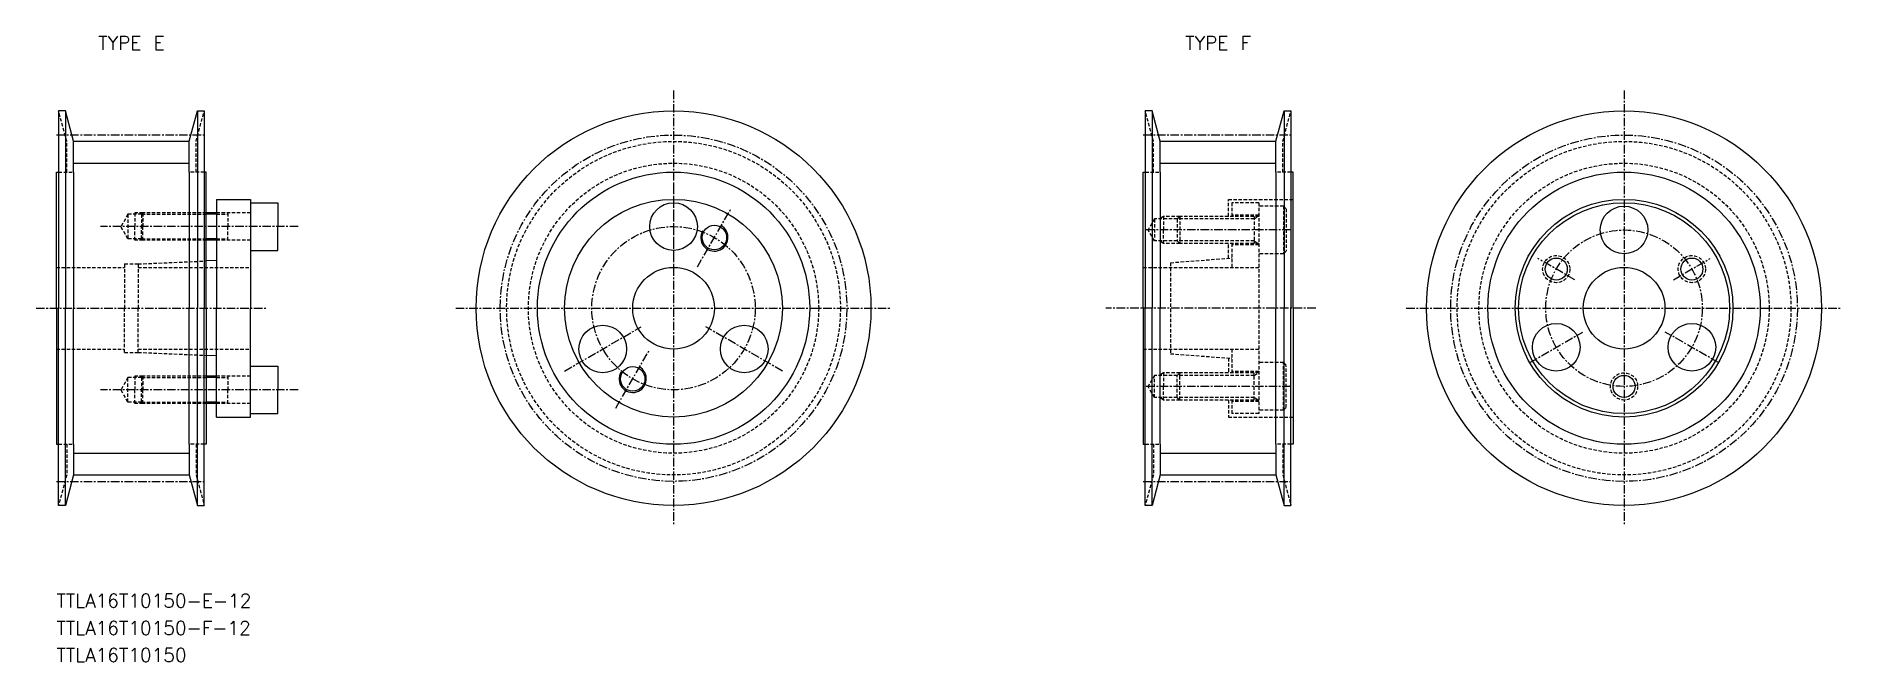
# Model space of a CAD drawing. Extents: x 848 to 1114, y 27080 to 27172.
import ezdxf
from ezdxf.enums import TextEntityAlignment as Align

# ---------------------------------------------------------------- set-up
doc = ezdxf.new("R2010")
doc.units = 0
doc.linetypes.add('CENTER', pattern=[2, 1.25, -0.25, 0.25, -0.25])
doc.linetypes.add('DASHED', pattern=[0.75, 0.5, -0.25])
doc.layers.get('0').update_dxf_attribs({"linetype": 'CONTINUOUS'})
doc.layers.add('CENTER', color=1, linetype='CENTER')
doc.styles.add('MISUMI', font='txt.shx')

msp = doc.modelspace()

# ---------------------------------------------------------------- linework, layer by layer
at = {"color": 7, "linetype": 'CONTINUOUS'}
for p, q in [((852.78, 27160.56), (851.78, 27160.56)), ((851.78, 27160.56), (851.78, 27131.56)), ((853.98, 27156.09), (852.78, 27160.56)), ((852.78, 27160.56), (852.78, 27131.56)), ((870.98, 27156.09), (872.18, 27160.56)), ((872.18, 27160.56), (873.18, 27160.56)), ((872.18, 27160.56), (872.18, 27131.56)), ((873.18, 27160.56), (873.18, 27131.56)), ((1012.42, 27160.56), (1011.42, 27160.56)), ((1011.42, 27160.56), (1011.42, 27131.56)), ((1013.62, 27156.09), (1012.42, 27160.56)), ((1012.42, 27160.56), (1012.42, 27131.56)), ((1030.62, 27156.09), (1031.82, 27160.56)), ((1031.82, 27160.56), (1032.82, 27160.56)), ((1031.82, 27160.56), (1031.82, 27131.56)), ((1032.82, 27160.56), (1032.82, 27131.56)), ((853.98, 27151.56), (853.98, 27156.09)), ((853.98, 27156.09), (870.98, 27156.09)), ((870.98, 27151.56), (870.98, 27156.09)), ((1013.62, 27151.56), (1013.62, 27156.09)), ((1013.62, 27156.09), (1030.62, 27156.09)), ((1030.62, 27151.56), (1030.62, 27156.09)), ((851.48, 27151.56), (851.78, 27151.56)), ((851.48, 27131.56), (851.48, 27151.56)), ((853.98, 27151.56), (853.98, 27131.56)), ((870.98, 27151.56), (870.98, 27131.56)), ((873.48, 27151.56), (873.18, 27151.56)), ((873.48, 27131.56), (873.48, 27151.56)), ((1011.12, 27151.56), (1011.42, 27151.56)), ((1011.12, 27131.56), (1011.12, 27151.56)), ((1013.62, 27151.56), (1013.62, 27131.56)), ((1030.62, 27151.56), (1030.62, 27131.56)), ((1033.12, 27151.56), (1032.82, 27151.56)), ((1033.12, 27131.56), (1033.12, 27151.56)), ((874.98, 27147.56), (879.98, 27147.56)), ((874.98, 27147.56), (874.98, 27145.56)), ((879.98, 27147.56), (879.98, 27147.06)), ((874.98, 27145.56), (873.48, 27145.56)), ((874.98, 27145.56), (874.98, 27141.56)), ((879.98, 27147.06), (879.98, 27140.06)), ((879.98, 27147.06), (883.98, 27147.06)), ((883.98, 27147.06), (883.98, 27143.56)), ((883.98, 27140.06), (883.98, 27143.56)), ((874.98, 27141.56), (873.48, 27141.56)), ((874.98, 27141.56), (874.98, 27138.56)), ((879.98, 27140.06), (879.98, 27131.56)), ((879.98, 27140.06), (883.98, 27140.06)), ((874.98, 27138.56), (873.48, 27138.5)), ((874.98, 27138.56), (874.98, 27131.56)), ((851.48, 27131.56), (851.48, 27111.56)), ((851.78, 27102.56), (851.78, 27131.56)), ((852.78, 27102.56), (852.78, 27131.56)), ((853.98, 27111.56), (853.98, 27131.56)), ((870.98, 27111.56), (870.98, 27131.56)), ((872.18, 27102.56), (872.18, 27131.56)), ((873.18, 27102.56), (873.18, 27131.56)), ((873.48, 27131.56), (873.48, 27111.56)), ((874.98, 27124.56), (874.98, 27131.56)), ((879.98, 27123.06), (879.98, 27131.56)), ((1011.12, 27131.56), (1011.12, 27111.56)), ((1011.42, 27102.56), (1011.42, 27131.56)), ((1012.42, 27102.56), (1012.42, 27131.56)), ((1013.62, 27111.56), (1013.62, 27131.56)), ((1030.62, 27111.56), (1030.62, 27131.56)), ((1031.82, 27102.56), (1031.82, 27131.56)), ((1032.82, 27102.56), (1032.82, 27131.56)), ((1033.12, 27131.56), (1033.12, 27111.56)), ((874.98, 27124.56), (873.48, 27124.63)), ((874.98, 27121.56), (874.98, 27124.56)), ((874.98, 27121.56), (873.48, 27121.56)), ((874.98, 27117.56), (874.98, 27121.56)), ((879.98, 27116.06), (879.98, 27123.06)), ((879.98, 27123.06), (883.98, 27123.06)), ((883.98, 27123.06), (883.98, 27119.56)), ((883.98, 27116.06), (883.98, 27119.56)), ((874.98, 27117.56), (873.48, 27117.56)), ((874.98, 27115.56), (874.98, 27117.56)), ((879.98, 27116.06), (883.98, 27116.06)), ((879.98, 27115.56), (879.98, 27116.06)), ((874.98, 27115.56), (879.98, 27115.56)), ((851.48, 27111.56), (851.78, 27111.56)), ((853.98, 27111.56), (853.98, 27107.04)), ((870.98, 27111.56), (870.98, 27107.04)), ((873.48, 27111.56), (873.18, 27111.56)), ((1011.12, 27111.56), (1011.42, 27111.56)), ((1013.62, 27111.56), (1013.62, 27107.04)), ((1030.62, 27111.56), (1030.62, 27107.04)), ((1033.12, 27111.56), (1032.82, 27111.56)), ((853.98, 27107.04), (852.78, 27102.56)), ((853.98, 27107.04), (870.98, 27107.04)), ((870.98, 27107.04), (872.18, 27102.56)), ((1013.62, 27107.04), (1012.42, 27102.56)), ((1013.62, 27107.04), (1030.62, 27107.04)), ((1030.62, 27107.04), (1031.82, 27102.56)), ((852.78, 27102.56), (851.78, 27102.56)), ((872.18, 27102.56), (873.18, 27102.56)), ((1012.42, 27102.56), (1011.42, 27102.56)), ((1031.82, 27102.56), (1032.82, 27102.56))]:
    msp.add_line(p, q, dxfattribs=at)
at = {"color": 3, "linetype": 'DASHED'}
for p, q in [((852.98, 27156.09), (851.78, 27160.56)), ((871.98, 27156.09), (873.18, 27160.56)), ((1012.62, 27156.09), (1011.42, 27160.56)), ((1031.62, 27156.09), (1032.82, 27160.56)), ((852.98, 27151.56), (852.98, 27156.09)), ((871.98, 27151.56), (871.98, 27156.09)), ((1012.62, 27151.56), (1012.62, 27156.09)), ((1031.62, 27151.56), (1031.62, 27156.09)), ((851.78, 27151.56), (853.98, 27151.56)), ((873.18, 27151.56), (870.98, 27151.56)), ((1011.42, 27151.56), (1013.62, 27151.56)), ((1032.82, 27151.56), (1030.62, 27151.56)), ((1023.62, 27147.56), (1033.12, 27147.56)), ((1023.62, 27145.06), (1023.62, 27147.56)), ((861.98, 27145.36), (860.94, 27143.56)), ((863.98, 27145.36), (861.98, 27145.36)), ((861.98, 27145.36), (861.98, 27141.76)), ((864.18, 27145.56), (862.98, 27145.56)), ((862.98, 27145.56), (862.98, 27143.56)), ((864.18, 27145.56), (863.98, 27145.36)), ((863.98, 27145.36), (873.48, 27145.36)), ((863.98, 27145.36), (863.98, 27143.56)), ((873.48, 27145.56), (864.18, 27145.56)), ((864.18, 27145.56), (864.18, 27143.56)), ((879.98, 27145.56), (874.98, 27145.56)), ((874.98, 27145.36), (876.65, 27145.36)), ((876.65, 27145.56), (876.65, 27143.56)), ((1014.12, 27145.06), (1013.46, 27144.68)), ((1014.12, 27145.06), (1014.12, 27143.06)), ((1016.5, 27145.06), (1014.12, 27145.06)), ((1016.12, 27144.68), (1016.5, 27145.06)), ((1028.12, 27145.06), (1016.5, 27145.06)), ((1016.5, 27145.06), (1016.5, 27141.06)), ((1028.12, 27147.06), (1024.12, 27147.06)), ((1024.12, 27147.06), (1024.12, 27145.06)), ((1028.12, 27145.26), (1024.12, 27145.26)), ((1027.42, 27145.06), (1027.42, 27141.06)), ((1027.42, 27144.68), (1028.07, 27145.06)), ((1028.12, 27147.06), (1028.12, 27116.06)), ((1031.72, 27146.56), (1028.12, 27146.56)), ((1031.72, 27146.56), (1031.72, 27139.56)), ((1031.72, 27146.56), (1032.12, 27146.16)), ((1032.12, 27146.16), (1032.12, 27139.96)), ((861.98, 27141.76), (860.94, 27143.56)), ((862.98, 27141.56), (862.98, 27143.56)), ((863.98, 27141.76), (863.98, 27143.56)), ((864.18, 27141.56), (864.18, 27143.56)), ((876.65, 27141.56), (876.65, 27143.56)), ((1012.76, 27144.68), (1011.82, 27143.06)), ((1012.76, 27141.44), (1011.82, 27143.06)), ((1012.76, 27144.68), (1012.76, 27141.44)), ((1016.12, 27144.68), (1012.76, 27144.68)), ((1014.12, 27141.06), (1014.12, 27143.06)), ((1027.42, 27144.68), (1016.12, 27144.68)), ((1016.12, 27144.68), (1016.12, 27141.44)), ((863.98, 27141.76), (861.98, 27141.76)), ((864.18, 27141.56), (862.98, 27141.56)), ((863.98, 27141.76), (873.48, 27141.76)), ((864.18, 27141.56), (863.98, 27141.76)), ((873.48, 27141.56), (864.18, 27141.56)), ((874.98, 27141.76), (876.65, 27141.76)), ((879.98, 27141.56), (874.98, 27141.56)), ((1016.12, 27141.44), (1012.76, 27141.44)), ((1014.12, 27141.06), (1013.46, 27141.44)), ((1016.5, 27141.06), (1014.12, 27141.06)), ((1027.42, 27141.44), (1016.12, 27141.44)), ((1016.5, 27141.06), (1016.12, 27141.44)), ((1028.12, 27141.06), (1016.5, 27141.06)), ((1023.62, 27138.9), (1023.62, 27141.06)), ((1024.12, 27141.06), (1024.12, 27137.56)), ((1028.12, 27140.86), (1024.12, 27140.86)), ((1027.42, 27141.44), (1028.07, 27141.06)), ((1031.72, 27139.56), (1028.12, 27139.56)), ((1031.72, 27139.56), (1032.12, 27139.96)), ((851.48, 27137.56), (861.48, 27137.56)), ((861.48, 27138.06), (861.48, 27131.56)), ((861.48, 27138.06), (863.48, 27138.06)), ((863.48, 27138.06), (873.48, 27138.5)), ((863.48, 27138.06), (863.48, 27131.56)), ((863.48, 27137.56), (879.98, 27137.56)), ((1011.12, 27137.56), (1028.12, 27137.56)), ((1015.12, 27138.25), (1024.12, 27138.94)), ((1015.12, 27138.25), (1015.12, 27124.87)), ((861.48, 27125.06), (861.48, 27131.56)), ((863.48, 27125.06), (863.48, 27131.56)), ((851.48, 27125.56), (861.48, 27125.56)), ((861.48, 27125.06), (863.48, 27125.06)), ((863.48, 27125.56), (879.98, 27125.56)), ((863.48, 27125.06), (873.48, 27124.63)), ((1011.12, 27125.56), (1028.12, 27125.56)), ((1015.12, 27124.87), (1024.12, 27124.19)), ((1023.62, 27124.22), (1023.62, 27122.06)), ((1024.12, 27125.56), (1024.12, 27122.06)), ((861.98, 27121.36), (860.94, 27119.56)), ((863.98, 27121.36), (861.98, 27121.36)), ((861.98, 27117.76), (861.98, 27121.36)), ((864.18, 27121.56), (862.98, 27121.56)), ((862.98, 27121.56), (862.98, 27119.56)), ((864.18, 27121.56), (863.98, 27121.36)), ((863.98, 27121.36), (873.48, 27121.36)), ((863.98, 27121.36), (863.98, 27119.56)), ((873.48, 27121.56), (864.18, 27121.56)), ((864.18, 27121.56), (864.18, 27119.56)), ((879.98, 27121.56), (874.98, 27121.56)), ((874.98, 27121.36), (876.65, 27121.36)), ((876.65, 27121.56), (876.65, 27119.56)), ((1012.76, 27121.68), (1011.82, 27120.06)), ((1012.76, 27118.44), (1012.76, 27121.68)), ((1016.12, 27121.68), (1012.76, 27121.68)), ((1014.12, 27122.06), (1013.46, 27121.68)), ((1014.12, 27122.06), (1014.12, 27120.06)), ((1016.5, 27122.06), (1014.12, 27122.06)), ((1016.5, 27122.06), (1016.12, 27121.68)), ((1027.42, 27121.68), (1016.12, 27121.68)), ((1016.12, 27118.44), (1016.12, 27121.68)), ((1028.12, 27122.06), (1016.5, 27122.06)), ((1016.5, 27118.06), (1016.5, 27122.06)), ((1028.12, 27122.26), (1024.12, 27122.26)), ((1027.42, 27118.06), (1027.42, 27122.06)), ((1027.42, 27121.68), (1028.07, 27122.06)), ((1031.72, 27123.56), (1028.12, 27123.56)), ((1031.72, 27116.56), (1031.72, 27123.56)), ((1031.72, 27123.56), (1032.12, 27123.16)), ((1032.12, 27116.96), (1032.12, 27123.16)), ((861.98, 27117.76), (860.94, 27119.56)), ((862.98, 27117.56), (862.98, 27119.56)), ((863.98, 27117.76), (863.98, 27119.56)), ((864.18, 27117.56), (864.18, 27119.56)), ((876.65, 27117.56), (876.65, 27119.56)), ((1012.76, 27118.44), (1011.82, 27120.06)), ((1016.12, 27118.44), (1012.76, 27118.44)), ((1014.12, 27118.06), (1013.46, 27118.44)), ((1014.12, 27118.06), (1014.12, 27120.06)), ((1027.42, 27118.44), (1016.12, 27118.44)), ((1016.12, 27118.44), (1016.5, 27118.06)), ((1027.42, 27118.44), (1028.07, 27118.06)), ((863.98, 27117.76), (861.98, 27117.76)), ((864.18, 27117.56), (862.98, 27117.56)), ((863.98, 27117.76), (873.48, 27117.76)), ((864.18, 27117.56), (863.98, 27117.76)), ((873.48, 27117.56), (864.18, 27117.56)), ((874.98, 27117.76), (876.65, 27117.76)), ((879.98, 27117.56), (874.98, 27117.56)), ((1016.5, 27118.06), (1014.12, 27118.06)), ((1028.12, 27118.06), (1016.5, 27118.06)), ((1023.62, 27118.06), (1023.62, 27115.56)), ((1024.12, 27118.06), (1024.12, 27116.06)), ((1028.12, 27117.86), (1024.12, 27117.86)), ((1028.12, 27116.06), (1024.12, 27116.06)), ((1031.72, 27116.56), (1028.12, 27116.56)), ((1031.72, 27116.56), (1032.12, 27116.96)), ((1023.62, 27115.56), (1033.12, 27115.56)), ((851.78, 27111.56), (853.98, 27111.56)), ((852.98, 27111.56), (852.98, 27107.04)), ((873.18, 27111.56), (870.98, 27111.56)), ((871.98, 27111.56), (871.98, 27107.04)), ((1011.42, 27111.56), (1013.62, 27111.56)), ((1012.62, 27111.56), (1012.62, 27107.04)), ((1032.82, 27111.56), (1030.62, 27111.56)), ((1031.62, 27111.56), (1031.62, 27107.04)), ((852.98, 27107.04), (851.78, 27102.56)), ((871.98, 27107.04), (873.18, 27102.56)), ((1012.62, 27107.04), (1011.42, 27102.56)), ((1031.62, 27107.04), (1032.82, 27102.56))]:
    msp.add_line(p, q, dxfattribs=at)
at = {"color": 3, "linetype": 'CONTINUOUS'}
for p, q in [((853.98, 27152.89), (870.98, 27152.89)), ((1013.62, 27152.89), (1030.62, 27152.89)), ((853.98, 27110.24), (870.98, 27110.24)), ((1013.62, 27110.24), (1030.62, 27110.24))]:
    msp.add_line(p, q, dxfattribs=at)
at = {"color": 3}
for p, q in [((874.98, 27145.36), (873.48, 27145.36)), ((874.98, 27141.76), (873.48, 27141.76)), ((874.98, 27121.36), (873.48, 27121.36)), ((874.98, 27117.76), (873.48, 27117.76))]:
    msp.add_line(p, q, dxfattribs=at)
at = {"color": 7, "linetype": 'CONTINUOUS'}
for centre, radius in [((942.12, 27131.56), 29), ((1081.75, 27131.56), 29), ((942.12, 27131.56), 20), ((1081.75, 27131.56), 20), ((942.12, 27131.56), 16), ((942.12, 27131.56), 16), ((1081.75, 27131.56), 16), ((942.12, 27143.56), 3.5), ((1081.75, 27131.56), 15.5), ((1081.75, 27143.06), 3.5), ((948.12, 27141.95), 1.8), ((942.12, 27131.56), 6), ((1071.79, 27137.31), 1.62), ((1081.75, 27131.56), 6), ((1091.71, 27137.31), 1.62), ((931.72, 27125.56), 3.5), ((952.51, 27125.56), 3.5), ((1071.79, 27125.81), 3.5), ((1091.71, 27125.81), 3.5), ((936.12, 27121.17), 1.8), ((1081.75, 27120.06), 1.62)]:
    msp.add_circle(centre, radius, dxfattribs=at)
at = {"color": 3, "linetype": 'DASHED'}
for centre, radius in [((942.12, 27131.56), 24.52), ((1081.75, 27131.56), 24.52), ((942.12, 27131.56), 21.32), ((1081.75, 27131.56), 21.32), ((1071.79, 27137.31), 2), ((1091.71, 27137.31), 2), ((1081.75, 27120.06), 2)]:
    msp.add_circle(centre, radius, dxfattribs=at)
at = {"color": 3, "linetype": 'CONTINUOUS'}
for centre in [(948.12, 27141.95), (936.12, 27121.17)]:
    msp.add_arc(centre, 2, 150, 62, dxfattribs=at)
at = {"layer": 'CENTER', "color": 1, "linetype": 'CENTER'}
for p, q in [((942.12, 27163.56), (942.12, 27099.56)), ((1081.75, 27163.56), (1081.75, 27099.56)), ((851.48, 27157.03), (873.48, 27157.03)), ((1011.12, 27157.03), (1033.12, 27157.03)), ((942.12, 27150.06), (942.12, 27137.06)), ((945.62, 27137.62), (950.62, 27146.28)), ((886.98, 27143.56), (857.94, 27143.56)), ((1032.8, 27143.06), (1011.31, 27143.06)), ((1074.5, 27135.75), (1069.08, 27138.87)), ((1089, 27135.75), (1094.42, 27138.87)), ((848.48, 27131.56), (882.48, 27131.56)), ((910.12, 27131.56), (974.12, 27131.56)), ((1036.45, 27131.56), (1005.63, 27131.56)), ((1049.75, 27131.56), (1113.75, 27131.56)), ((926.1, 27122.31), (937.35, 27128.81)), ((958.14, 27122.31), (946.88, 27128.81)), ((1067.89, 27123.56), (1075.69, 27128.06)), ((1095.61, 27123.56), (1087.81, 27128.06)), ((933.62, 27116.84), (938.62, 27125.5)), ((886.98, 27119.56), (857.94, 27119.56)), ((1032.8, 27120.06), (1011.31, 27120.06)), ((851.48, 27106.1), (873.48, 27106.1)), ((1011.12, 27106.1), (1033.12, 27106.1))]:
    msp.add_line(p, q, dxfattribs=at)
for centre, radius in [((942.12, 27131.56), 25.46), ((1081.75, 27131.56), 25.46), ((942.12, 27131.56), 12), ((1081.75, 27131.56), 11.5)]:
    msp.add_circle(centre, radius, dxfattribs=at)

# ---------------------------------------------------------------- texts
at = {"color": 7, "linetype": 'CONTINUOUS', "style": 'MISUMI'}
for s, p in [('TYPE E', (862.48, 27170.56)), ('TYPE F', (1022.12, 27170.56))]:
    msp.add_text(s, height=2, dxfattribs=at).set_placement(p, align=Align.MIDDLE_CENTER)
for s, p in [('TTLA16T10150-E-12', (851.48, 27087.56)), ('TTLA16T10150-F-12', (851.48, 27083.56)), ('TTLA16T10150', (851.48, 27079.56))]:
    msp.add_text(s, height=2, dxfattribs=at).set_placement(p)

doc.saveas('drawing.dxf')
